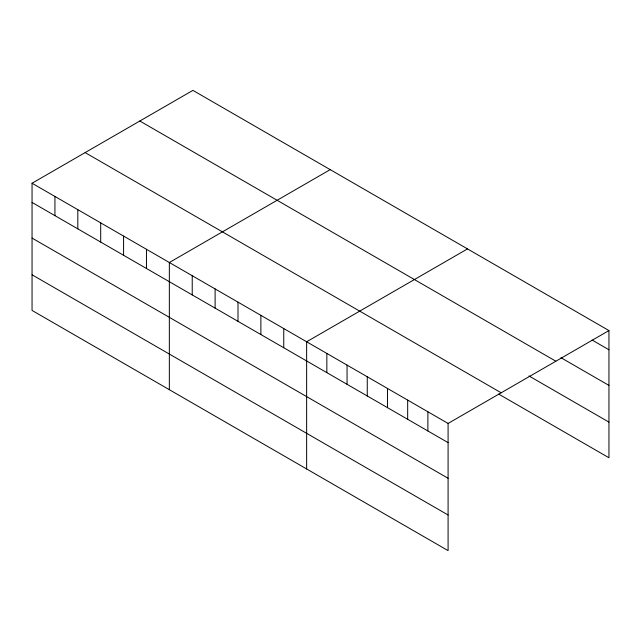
<?xml version="1.0" encoding="UTF-8"?>
<svg xmlns="http://www.w3.org/2000/svg" width="641" height="641" viewBox="0 0 641 641"><rect width="100%" height="100%" fill="white"/><g stroke="black" fill="none" stroke-linecap="round" stroke-linejoin="round"><path stroke-width="0.96" d="M32.05 183.238L448.091 423.437L448.091 550.627L32.05 310.428L32.05 183.238L192.909 90.373L608.95 330.572L608.95 457.762L498.65 394.079M330.203 169.633L169.344 262.506L169.344 389.696M467.497 248.9L306.638 341.773L306.638 468.964M448.091 423.437L608.95 330.572M592.108 340.042L608.95 349.77M560.955 357.694L608.95 385.409M139.826 121.013L555.867 361.22M528.961 375.938L608.95 422.123M85.133 152.59L501.174 392.797M32.05 202.436L448.091 442.635M32.05 238.075L448.091 478.274M32.05 274.789L448.091 514.995M427.884 411.77L427.884 430.968M407.676 400.104L407.676 419.302M387.468 388.438L387.468 407.636M367.261 376.772L367.261 395.97M347.053 365.106L347.053 384.304M326.846 353.439L326.846 372.637M283.755 328.561L283.755 347.759M260.871 315.348L260.871 334.546M237.995 302.135L237.995 321.333M215.112 288.931L215.112 308.121M192.228 275.718L192.228 294.916M146.46 249.293L146.46 268.491M123.577 236.08L123.577 255.278M100.701 222.876L100.701 242.066M77.817 209.663L77.817 228.861M54.934 196.45L54.934 215.648"/></g></svg>
